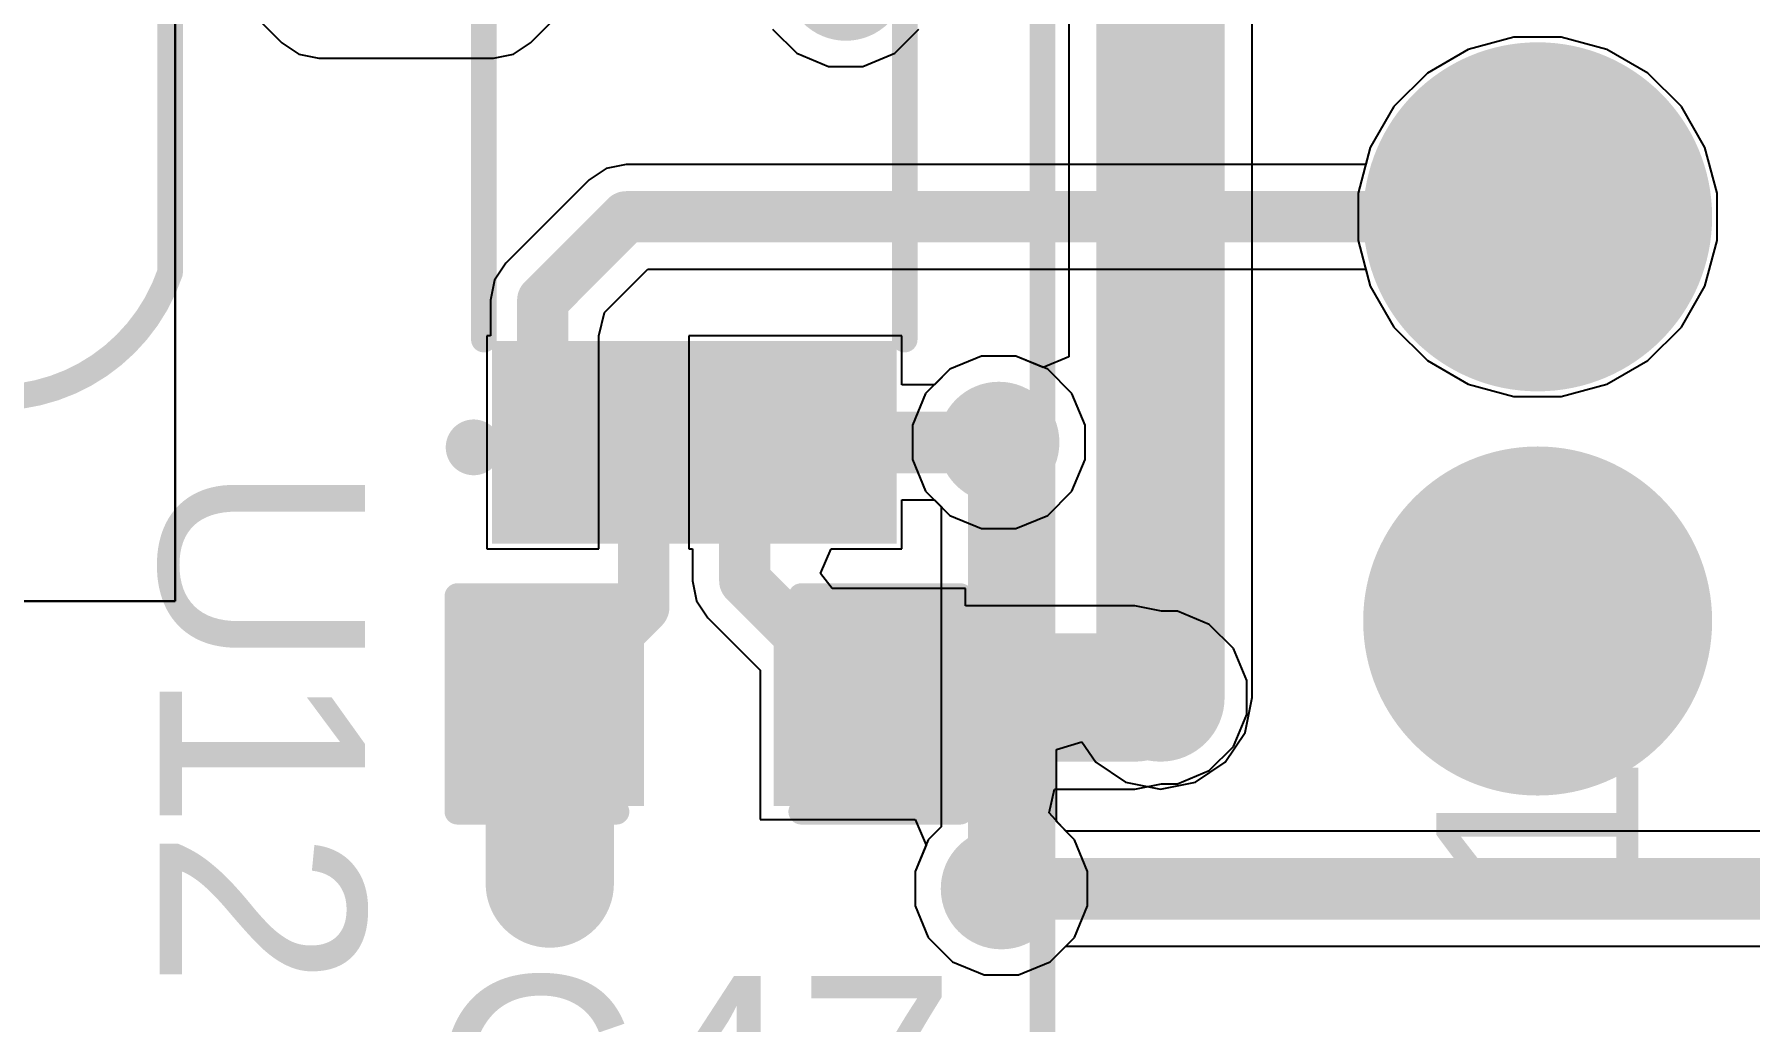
# Model space of a CAD drawing. Header units: millimetres. Extents: x -0.34 to 5.78, y -0.39 to 4.37.
# Drawn here: x 2.3206 to 2.6548, y 0.4451 to 0.6374 of the extents above; entities that cross this region are included whole.
import ezdxf

# ---------------------------------------------------------------- set-up
doc = ezdxf.new("R2010")
doc.units = ezdxf.units.MM
doc.header["$MEASUREMENT"] = 0
for name, color, linetype in [('BottomLayer', 5, 'Continuous'), ('BottomSolder', 6, 'Continuous'), ('MultiLayer', 9, 'Continuous'), ('PadHoleLayer', 156, 'Continuous'), ('TopLayer', 1, 'Continuous'), ('TopOverlay', 2, 'Continuous'), ('TopPaste', 8, 'Continuous'), ('TopSolder', 216, 'Continuous'), ('ViaHoleLayer', 16, 'Continuous')]:
    doc.layers.add(name, color=color, linetype=linetype)
doc.styles.add('Arial', font='', dxfattribs={"height": 0.2})
doc.styles.get('Arial').set_extended_font_data('Arial')

# ---------------------------------------------------------------- blocks, each defined once
blk = doc.blocks.new('TXB0102DCUT_6')
at = {"layer": 'TopLayer'}
for points in [[(-0.07677, 0.03543), (-0.04528, 0.03543), (-0.04528, 0.02362), (-0.07677, 0.02362)], [(0.04528, 0.03543), (0.07677, 0.03543), (0.07677, 0.02362), (0.04528, 0.02362)], [(-0.07677, 0.01575), (-0.04528, 0.01575), (-0.04528, 0.00394), (-0.07677, 0.00394)], [(0.04528, 0.01575), (0.07677, 0.01575), (0.07677, 0.00394), (0.04528, 0.00394)], [(-0.07677, -0.00394), (-0.04528, -0.00394), (-0.04528, -0.01575), (-0.07677, -0.01575)], [(0.04528, -0.00394), (0.07677, -0.00394), (0.07677, -0.01575), (0.04528, -0.01575)], [(-0.07677, -0.02362), (-0.04528, -0.02362), (-0.04528, -0.03543), (-0.07677, -0.03543)], [(0.04528, -0.02362), (0.07677, -0.02362), (0.07677, -0.03543), (0.04528, -0.03543)]]:
    blk.add_hatch(color=1, dxfattribs=at).paths.add_polyline_path(points)
at = {"layer": 'TopPaste'}
for points in [[(-0.07677, 0.03543), (-0.04528, 0.03543), (-0.04528, 0.02362), (-0.07677, 0.02362)], [(0.04528, 0.03543), (0.07677, 0.03543), (0.07677, 0.02362), (0.04528, 0.02362)], [(-0.07677, 0.01575), (-0.04528, 0.01575), (-0.04528, 0.00394), (-0.07677, 0.00394)], [(0.04528, 0.01575), (0.07677, 0.01575), (0.07677, 0.00394), (0.04528, 0.00394)], [(-0.07677, -0.00394), (-0.04528, -0.00394), (-0.04528, -0.01575), (-0.07677, -0.01575)], [(0.04528, -0.00394), (0.07677, -0.00394), (0.07677, -0.01575), (0.04528, -0.01575)], [(-0.07677, -0.02362), (-0.04528, -0.02362), (-0.04528, -0.03543), (-0.07677, -0.03543)], [(0.04528, -0.02362), (0.07677, -0.02362), (0.07677, -0.03543), (0.04528, -0.03543)]]:
    blk.add_hatch(color=8, dxfattribs=at).paths.add_polyline_path(points)
at = {"layer": 'TopSolder'}
for points in [[(-0.08077, 0.03943), (-0.04128, 0.03943), (-0.04128, 0.01962), (-0.08077, 0.01962)], [(0.04128, 0.03943), (0.08077, 0.03943), (0.08077, 0.01962), (0.04128, 0.01962)], [(-0.08077, 0.01975), (-0.04128, 0.01975), (-0.04128, -0.00006), (-0.08077, -0.00006)], [(0.04128, 0.01975), (0.08077, 0.01975), (0.08077, -0.00006), (0.04128, -0.00006)], [(-0.08077, 0.00006), (-0.04128, 0.00006), (-0.04128, -0.01975), (-0.08077, -0.01975)], [(0.04128, 0.00006), (0.08077, 0.00006), (0.08077, -0.01975), (0.04128, -0.01975)], [(-0.08077, -0.01962), (-0.04128, -0.01962), (-0.04128, -0.03943), (-0.08077, -0.03943)], [(0.04128, -0.01962), (0.08077, -0.01962), (0.08077, -0.03943), (0.04128, -0.03943)]]:
    blk.add_hatch(color=216, dxfattribs=at).paths.add_polyline_path(points)
at = {"layer": 'TopOverlay'}
for points, const_width in [([(-0.0605, 0.043, 1), (-0.0635, 0.043, 1)], 0.00787), ([(-0.06547, 0.043, 1), (-0.06153, 0.043, 1)], 0.00394), ([(-0.06247, 0.043, 1), (-0.05853, 0.043, 1)], 0.00394), ([(-0.04225, 0.041, 1), (-0.03975, 0.041, 1)], 0.0025), ([(0.03675, 0.041, 1), (0.03925, 0.041, 1)], 0.0025), ([(-0.04225, -0.041, 1), (-0.03975, -0.041, 1)], 0.0025), ([(0.03675, -0.041, 1), (0.03925, -0.041, 1)], 0.0025)]:
    blk.add_lwpolyline(points, format="xyb", close=True, dxfattribs=dict(at, const_width=const_width))
at = {"layer": 'TopOverlay', "const_width": 0.005}
for points in [[(-0.041, 0.041), (0.038, 0.041)], [(-0.041, -0.041), (0.038, -0.041)]]:
    blk.add_lwpolyline(points, dxfattribs=at)
blk = doc.blocks.new('REC16B25_201_C_21')
at = {"layer": 'BottomLayer'}
h = blk.add_hatch(color=5, dxfattribs=at)
edge = h.paths.add_edge_path()
edge.add_arc((-0.19685, 0.2185), 0.03, 0, 360)
h = blk.add_hatch(color=5, dxfattribs=at)
edge = h.paths.add_edge_path()
edge.add_arc((-0.11811, 0.2185), 0.03, 0, 360)
at = {"layer": 'BottomSolder'}
h = blk.add_hatch(color=6, dxfattribs=at)
edge = h.paths.add_edge_path()
edge.add_arc((-0.19685, 0.2185), 0.034, 0, 360)
h = blk.add_hatch(color=6, dxfattribs=at)
edge = h.paths.add_edge_path()
edge.add_arc((-0.11811, 0.2185), 0.034, 0, 360)
at = {"layer": 'MultiLayer'}
h = blk.add_hatch(color=9, dxfattribs=at)
edge = h.paths.add_edge_path()
edge.add_arc((-0.19685, 0.2185), 0.03, 0, 360)
h = blk.add_hatch(color=9, dxfattribs=at)
edge = h.paths.add_edge_path()
edge.add_arc((-0.11811, 0.2185), 0.03, 0, 360)
at = {"layer": 'PadHoleLayer'}
h = blk.add_hatch(color=156, dxfattribs=at)
edge = h.paths.add_edge_path()
edge.add_arc((-0.19685, 0.2185), 0.01614, 0, 360)
h = blk.add_hatch(color=156, dxfattribs=at)
edge = h.paths.add_edge_path()
edge.add_arc((-0.11811, 0.2185), 0.01614, 0, 360)
at = {"layer": 'TopLayer'}
h = blk.add_hatch(color=1, dxfattribs=at)
edge = h.paths.add_edge_path()
edge.add_arc((-0.19685, 0.2185), 0.03, 0, 360)
h = blk.add_hatch(color=1, dxfattribs=at)
edge = h.paths.add_edge_path()
edge.add_arc((-0.11811, 0.2185), 0.03, 0, 360)
at = {"layer": 'TopSolder'}
h = blk.add_hatch(color=216, dxfattribs=at)
edge = h.paths.add_edge_path()
edge.add_arc((-0.19685, 0.2185), 0.034, 0, 360)
h = blk.add_hatch(color=216, dxfattribs=at)
edge = h.paths.add_edge_path()
edge.add_arc((-0.11811, 0.2185), 0.034, 0, 360)
at = {"layer": 'TopOverlay', "const_width": 0.005}
blk.add_lwpolyline([(-0.31496, 0.31496), (0.31496, 0.31496)], dxfattribs=at)
at = {"layer": 'TopOverlay'}
blk.add_text('1', height=0.03937, dxfattribs=at).set_placement((-0.25213, 0.19887))
blk = doc.blocks.new('FXL0630_5R6_M_84')
at = {"layer": 'TopLayer'}
for points in [[(-0.16535, 0.0689), (-0.07283, 0.0689), (-0.07283, -0.0689), (-0.16535, -0.0689)], [(0.07283, 0.0689), (0.16535, 0.0689), (0.16535, -0.0689), (0.07283, -0.0689)]]:
    blk.add_hatch(color=1, dxfattribs=at).paths.add_polyline_path(points)
at = {"layer": 'TopPaste'}
for points in [[(-0.16535, 0.0689), (-0.07283, 0.0689), (-0.07283, -0.0689), (-0.16535, -0.0689)], [(0.07283, 0.0689), (0.16535, 0.0689), (0.16535, -0.0689), (0.07283, -0.0689)]]:
    blk.add_hatch(color=8, dxfattribs=at).paths.add_polyline_path(points)
at = {"layer": 'TopSolder'}
for points in [[(-0.16935, 0.0729), (-0.06883, 0.0729), (-0.06883, -0.0729), (-0.16935, -0.0729)], [(0.06883, 0.0729), (0.16935, 0.0729), (0.16935, -0.0729), (0.06883, -0.0729)]]:
    blk.add_hatch(color=216, dxfattribs=at).paths.add_polyline_path(points)
at = {"layer": 'TopOverlay', "const_width": 0.005}
for points in [[(-0.134, 0.103, -0.282302), (-0.11, 0.132)], [(0.11, 0.132, -0.282302), (0.134, 0.103)], [(-0.11, -0.132, -0.282302), (-0.134, -0.103)], [(0.134, -0.103, -0.282302), (0.11, -0.132)]]:
    blk.add_lwpolyline(points, format="xyb", dxfattribs=at)
for points in [[(-0.11, 0.132), (0.11, 0.132)], [(-0.134, 0.103), (-0.134, 0.079)], [(0.134, 0.103), (0.134, 0.079)], [(-0.151, 0.081), (-0.146, 0.076)], [(-0.151, 0.081), (-0.141, 0.081)], [(-0.141, 0.081), (-0.146, 0.076)], [(-0.134, -0.079), (-0.134, -0.103)], [(0.134, -0.079), (0.134, -0.103)], [(-0.11, -0.132), (0.11, -0.132)]]:
    blk.add_lwpolyline(points, dxfattribs=at)
at = {"layer": 'TopOverlay', "const_width": 0.0025}
for points in [[(-0.11125, 0.132, 1), (-0.10875, 0.132, 1)], [(-0.11125, 0.132, 1), (-0.10875, 0.132, 1)], [(0.10875, 0.132, 1), (0.11125, 0.132, 1)], [(0.10875, 0.132, 1), (0.11125, 0.132, 1)], [(-0.13525, 0.103, 1), (-0.13275, 0.103, 1)], [(-0.13525, 0.103, 1), (-0.13275, 0.103, 1)], [(0.13275, 0.103, 1), (0.13525, 0.103, 1)], [(0.13275, 0.103, 1), (0.13525, 0.103, 1)], [(-0.15225, 0.081, 1), (-0.14975, 0.081, 1)], [(-0.15225, 0.081, 1), (-0.14975, 0.081, 1)], [(-0.14225, 0.081, 1), (-0.13975, 0.081, 1)], [(-0.14225, 0.081, 1), (-0.13975, 0.081, 1)], [(-0.13525, 0.079, 1), (-0.13275, 0.079, 1)], [(0.13275, 0.079, 1), (0.13525, 0.079, 1)], [(-0.14725, 0.076, 1), (-0.14475, 0.076, 1)], [(-0.14725, 0.076, 1), (-0.14475, 0.076, 1)], [(-0.13525, -0.079, 1), (-0.13275, -0.079, 1)], [(0.13275, -0.079, 1), (0.13525, -0.079, 1)], [(-0.13525, -0.103, 1), (-0.13275, -0.103, 1)], [(-0.13525, -0.103, 1), (-0.13275, -0.103, 1)], [(0.13275, -0.103, 1), (0.13525, -0.103, 1)], [(0.13275, -0.103, 1), (0.13525, -0.103, 1)], [(-0.11125, -0.132, 1), (-0.10875, -0.132, 1)], [(-0.11125, -0.132, 1), (-0.10875, -0.132, 1)], [(0.10875, -0.132, 1), (0.11125, -0.132, 1)], [(0.10875, -0.132, 1), (0.11125, -0.132, 1)]]:
    blk.add_lwpolyline(points, format="xyb", close=True, dxfattribs=at)
blk = doc.blocks.new('C___0603_103')
at = {"layer": 'TopLayer'}
for points in [[(-0.015, 0.0175), (-0.015, -0.0175), (-0.045, -0.0175), (-0.045, 0.0175)], [(0.045, 0.0175), (0.045, -0.0175), (0.015, -0.0175), (0.015, 0.0175)]]:
    blk.add_hatch(color=1, dxfattribs=at).paths.add_polyline_path(points)
at = {"layer": 'TopPaste'}
for points in [[(-0.015, 0.0175), (-0.015, -0.0175), (-0.045, -0.0175), (-0.045, 0.0175)], [(0.045, 0.0175), (0.045, -0.0175), (0.015, -0.0175), (0.015, 0.0175)]]:
    blk.add_hatch(color=8, dxfattribs=at).paths.add_polyline_path(points)
at = {"layer": 'TopSolder'}
for points in [[(-0.01264, 0.01986), (-0.01264, -0.01986), (-0.04736, -0.01986), (-0.04736, 0.01986)], [(0.04736, 0.01986), (0.04736, -0.01986), (0.01264, -0.01986), (0.01264, 0.01986)]]:
    blk.add_hatch(color=216, dxfattribs=at).paths.add_polyline_path(points)
at = {"layer": 'TopOverlay', "const_width": 0.005}
for points in [[(-0.049, 0.021), (-0.049, -0.021)], [(-0.018, 0.021), (-0.049, 0.021)], [(0.049, 0.021), (0.018, 0.021)], [(0.049, 0.021), (0.049, -0.021)], [(-0.018, -0.021), (-0.049, -0.021)], [(0.049, -0.021), (0.018, -0.021)]]:
    blk.add_lwpolyline(points, dxfattribs=at)
at = {"layer": 'TopOverlay', "const_width": 0.0025}
for points in [[(-0.05025, 0.021, 1), (-0.04775, 0.021, 1)], [(-0.05025, 0.021, 1), (-0.04775, 0.021, 1)], [(-0.01925, 0.021, 1), (-0.01675, 0.021, 1)], [(0.01675, 0.021, 1), (0.01925, 0.021, 1)], [(0.04775, 0.021, 1), (0.05025, 0.021, 1)], [(0.04775, 0.021, 1), (0.05025, 0.021, 1)], [(-0.05025, -0.021, 1), (-0.04775, -0.021, 1)], [(-0.05025, -0.021, 1), (-0.04775, -0.021, 1)], [(-0.01925, -0.021, 1), (-0.01675, -0.021, 1)], [(0.01675, -0.021, 1), (0.01925, -0.021, 1)], [(0.04775, -0.021, 1), (0.05025, -0.021, 1)], [(0.04775, -0.021, 1), (0.05025, -0.021, 1)]]:
    blk.add_lwpolyline(points, format="xyb", close=True, dxfattribs=at)

msp = doc.modelspace()

# ---------------------------------------------------------------- hatches: boundary and pattern name
at = {"layer": 'BottomLayer'}
h = msp.add_hatch(color=5, dxfattribs=at)
edge = h.paths.add_edge_path()
edge.add_arc((2.47869, 0.648), 0.01181, 0, 360)
h = msp.add_hatch(color=5, dxfattribs=at)
edge = h.paths.add_edge_path()
edge.add_arc((2.5085, 0.55795), 0.01181, 0, 360)
h = msp.add_hatch(color=5, dxfattribs=at)
edge = h.paths.add_edge_path()
edge.add_arc((2.54, 0.50825), 0.01181, 0, 360)
h = msp.add_hatch(color=5, dxfattribs=at)
edge = h.paths.add_edge_path()
edge.add_arc((2.421, 0.472), 0.01181, 0, 360)
h = msp.add_hatch(color=5, dxfattribs=at)
edge = h.paths.add_edge_path()
edge.add_arc((2.509, 0.471), 0.01181, 0, 360)
at = {"layer": 'BottomSolder'}
h = msp.add_hatch(color=6, dxfattribs=at)
edge = h.paths.add_edge_path()
edge.add_arc((2.5085, 0.55795), 0.00991, 0, 360)
h = msp.add_hatch(color=6, dxfattribs=at)
edge = h.paths.add_edge_path()
edge.add_arc((2.54, 0.50825), 0.00991, 0, 360)
h = msp.add_hatch(color=6, dxfattribs=at)
edge = h.paths.add_edge_path()
edge.add_arc((2.421, 0.472), 0.00991, 0, 360)
h = msp.add_hatch(color=6, dxfattribs=at)
edge = h.paths.add_edge_path()
edge.add_arc((2.509, 0.471), 0.00991, 0, 360)
at = {"layer": 'TopLayer'}
h = msp.add_hatch(color=1, dxfattribs=at)
edge = h.paths.add_edge_path()
edge.add_arc((2.47869, 0.648), 0.01181, 0, 360)
h = msp.add_hatch(color=1, dxfattribs=at)
edge = h.paths.add_edge_path()
edge.add_arc((2.5085, 0.55795), 0.01181, 0, 360)
h = msp.add_hatch(color=1, dxfattribs=at)
edge = h.paths.add_edge_path()
edge.add_arc((2.54, 0.50825), 0.01181, 0, 360)
h = msp.add_hatch(color=1, dxfattribs=at)
edge = h.paths.add_edge_path()
edge.add_arc((2.421, 0.472), 0.01181, 0, 360)
h = msp.add_hatch(color=1, dxfattribs=at)
edge = h.paths.add_edge_path()
edge.add_arc((2.509, 0.471), 0.01181, 0, 360)
at = {"layer": 'TopSolder'}
h = msp.add_hatch(color=216, dxfattribs=at)
edge = h.paths.add_edge_path()
edge.add_arc((2.5085, 0.55795), 0.00991, 0, 360)
h = msp.add_hatch(color=216, dxfattribs=at)
edge = h.paths.add_edge_path()
edge.add_arc((2.54, 0.50825), 0.00991, 0, 360)
h = msp.add_hatch(color=216, dxfattribs=at)
edge = h.paths.add_edge_path()
edge.add_arc((2.421, 0.472), 0.00991, 0, 360)
h = msp.add_hatch(color=216, dxfattribs=at)
edge = h.paths.add_edge_path()
edge.add_arc((2.509, 0.471), 0.00991, 0, 360)
at = {"layer": 'ViaHoleLayer'}
h = msp.add_hatch(color=16, dxfattribs=at)
edge = h.paths.add_edge_path()
edge.add_arc((2.5085, 0.55795), 0.00591, 0, 360)
h = msp.add_hatch(color=16, dxfattribs=at)
edge = h.paths.add_edge_path()
edge.add_arc((2.54, 0.50825), 0.00591, 0, 360)
h = msp.add_hatch(color=16, dxfattribs=at)
edge = h.paths.add_edge_path()
edge.add_arc((2.421, 0.472), 0.00591, 0, 360)
h = msp.add_hatch(color=16, dxfattribs=at)
edge = h.paths.add_edge_path()
edge.add_arc((2.509, 0.471), 0.00591, 0, 360)

# ---------------------------------------------------------------- linework, layer by layer
at = {"layer": 'BottomLayer'}
for p, q in [((2.52216, 0.79225), (2.52216, 0.5746)), ((2.55784, 0.50825), (2.55784, 0.79225)), ((2.46443, 0.63848), (2.46916, 0.63375)), ((2.48821, 0.63375), (2.49294, 0.63848)), ((2.60889, 0.63689), (2.59999, 0.6345)), ((2.6181, 0.63689), (2.60889, 0.63689)), ((2.62701, 0.6345), (2.6181, 0.63689)), ((2.46916, 0.63375), (2.47534, 0.63119)), ((2.48203, 0.63119), (2.48821, 0.63375)), ((2.59999, 0.6345), (2.59201, 0.6299)), ((2.63499, 0.6299), (2.62701, 0.6345)), ((2.47534, 0.63119), (2.48203, 0.63119)), ((2.59201, 0.6299), (2.58549, 0.62338)), ((2.6415, 0.62338), (2.63499, 0.6299)), ((2.58549, 0.62338), (2.58088, 0.6154)), ((2.64611, 0.6154), (2.6415, 0.62338)), ((2.58088, 0.6154), (2.5785, 0.6065)), ((2.6485, 0.6065), (2.64611, 0.6154)), ((2.5785, 0.6065), (2.5785, 0.59728)), ((2.6485, 0.59728), (2.6485, 0.6065)), ((2.5785, 0.59728), (2.58088, 0.58838)), ((2.64611, 0.58838), (2.6485, 0.59728)), ((2.58088, 0.58838), (2.58549, 0.5804)), ((2.6415, 0.5804), (2.64611, 0.58838)), ((2.58549, 0.5804), (2.59201, 0.57388)), ((2.63499, 0.57388), (2.6415, 0.5804)), ((2.49897, 0.5722), (2.49424, 0.56748)), ((2.50515, 0.57476), (2.49897, 0.5722)), ((2.51184, 0.57476), (2.50515, 0.57476)), ((2.51716, 0.57256), (2.51184, 0.57476)), ((2.52216, 0.5746), (2.51716, 0.57256)), ((2.59201, 0.57388), (2.59999, 0.56927)), ((2.62701, 0.56927), (2.63499, 0.57388)), ((2.59999, 0.56927), (2.60889, 0.56689)), ((2.6181, 0.56689), (2.62701, 0.56927)), ((2.49424, 0.56748), (2.49168, 0.5613)), ((2.60889, 0.56689), (2.6181, 0.56689)), ((2.49168, 0.5613), (2.49168, 0.55461)), ((2.49168, 0.55461), (2.49424, 0.54843)), ((2.49424, 0.54843), (2.49728, 0.54539)), ((2.49728, 0.54539), (2.49728, 0.48305)), ((2.55648, 0.50142), (2.55784, 0.50825)), ((2.55262, 0.49563), (2.55648, 0.50142)), ((2.51971, 0.49811), (2.52471, 0.49963)), ((2.51971, 0.48406), (2.51971, 0.49811)), ((2.52471, 0.49963), (2.52738, 0.49563)), ((2.52738, 0.49563), (2.53317, 0.49177)), ((2.54683, 0.49177), (2.55262, 0.49563)), ((2.53317, 0.49177), (2.54, 0.49041)), ((2.54, 0.49041), (2.54683, 0.49177)), ((2.49728, 0.48305), (2.49475, 0.48052)), ((2.52325, 0.48052), (2.51971, 0.48406)), ((2.49475, 0.48052), (2.49219, 0.47434)), ((2.52581, 0.47434), (2.52325, 0.48052)), ((2.49219, 0.47434), (2.49219, 0.46766)), ((2.52581, 0.46766), (2.52581, 0.47434)), ((2.49219, 0.46766), (2.49475, 0.46148)), ((2.52325, 0.46148), (2.52581, 0.46766)), ((2.49475, 0.46148), (2.49948, 0.45675)), ((2.51852, 0.45675), (2.52325, 0.46148)), ((2.49948, 0.45675), (2.50566, 0.45419)), ((2.51234, 0.45419), (2.51852, 0.45675)), ((2.50566, 0.45419), (2.51234, 0.45419))]:
    msp.add_line(p, q, dxfattribs=at)
for points, const_width in [([(2.54, 0.50825), (2.54, 0.79225)], 0.025), ([(2.5085, 0.471), (2.5085, 0.55795)], 0.012)]:
    msp.add_lwpolyline(points, dxfattribs=dict(at, const_width=const_width))
for points, const_width in [([(2.5055, 0.55795, 1), (2.5115, 0.55795, 1)], 0.006), ([(2.53375, 0.50825, 1), (2.54625, 0.50825, 1)], 0.0125), ([(2.5055, 0.471, 1), (2.5115, 0.471, 1)], 0.006)]:
    msp.add_lwpolyline(points, format="xyb", close=True, dxfattribs=dict(at, const_width=const_width))
at = {"layer": 'TopLayer'}
for p, q in [((2.348, 0.86875), (2.348, 0.527)), ((2.348, 0.527), (2.348, 0.65164)), ((2.35479, 0.64979), (2.36879, 0.63579)), ((2.41721, 0.63579), (2.42684, 0.64542)), ((2.46443, 0.63848), (2.46916, 0.63375)), ((2.48821, 0.63375), (2.49294, 0.63848)), ((2.36879, 0.63579), (2.3721, 0.63358)), ((2.4139, 0.63358), (2.41721, 0.63579)), ((2.60889, 0.63689), (2.59999, 0.6345)), ((2.6181, 0.63689), (2.60889, 0.63689)), ((2.62701, 0.6345), (2.6181, 0.63689)), ((2.3721, 0.63358), (2.376, 0.6328)), ((2.376, 0.6328), (2.41, 0.6328)), ((2.41, 0.6328), (2.4139, 0.63358)), ((2.46916, 0.63375), (2.47534, 0.63119)), ((2.48203, 0.63119), (2.48821, 0.63375)), ((2.59999, 0.6345), (2.59201, 0.6299)), ((2.63499, 0.6299), (2.62701, 0.6345)), ((2.47534, 0.63119), (2.48203, 0.63119)), ((2.59201, 0.6299), (2.58549, 0.62338)), ((2.6415, 0.62338), (2.63499, 0.6299)), ((2.58549, 0.62338), (2.58088, 0.6154)), ((2.64611, 0.6154), (2.6415, 0.62338)), ((2.58088, 0.6154), (2.57999, 0.61209)), ((2.6485, 0.6065), (2.64611, 0.6154)), ((2.43589, 0.61209), (2.43199, 0.61131)), ((2.57999, 0.61209), (2.43589, 0.61209)), ((2.42868, 0.6091), (2.41242, 0.59284)), ((2.43199, 0.61131), (2.42868, 0.6091)), ((2.6485, 0.59728), (2.6485, 0.6065)), ((2.64611, 0.58838), (2.6485, 0.59728)), ((2.41242, 0.59284), (2.41021, 0.58953)), ((2.43166, 0.58324), (2.44011, 0.59169)), ((2.44011, 0.59169), (2.57999, 0.59169)), ((2.57999, 0.59169), (2.58088, 0.58838)), ((2.41021, 0.58953), (2.40943, 0.58563)), ((2.58088, 0.58838), (2.58549, 0.5804)), ((2.6415, 0.5804), (2.64611, 0.58838)), ((2.40943, 0.58563), (2.40943, 0.5787)), ((2.43054, 0.5787), (2.43166, 0.58324)), ((2.40943, 0.5787), (2.40872, 0.5787)), ((2.40872, 0.5787), (2.40872, 0.5372)), ((2.43054, 0.5372), (2.43054, 0.5787)), ((2.43054, 0.5787), (2.43054, 0.5787)), ((2.43054, 0.5787), (2.43054, 0.5787)), ((2.43054, 0.5787), (2.43054, 0.5787)), ((2.48959, 0.5787), (2.44809, 0.5787)), ((2.44809, 0.5787), (2.44809, 0.5372)), ((2.48959, 0.56917), (2.48959, 0.5787)), ((2.58549, 0.5804), (2.59201, 0.57388)), ((2.63499, 0.57388), (2.6415, 0.5804)), ((2.49897, 0.5722), (2.49594, 0.56917)), ((2.50515, 0.57476), (2.49897, 0.5722)), ((2.51184, 0.57476), (2.50515, 0.57476)), ((2.51802, 0.5722), (2.51184, 0.57476)), ((2.52275, 0.56748), (2.51802, 0.5722)), ((2.59201, 0.57388), (2.59999, 0.56927)), ((2.62701, 0.56927), (2.63499, 0.57388)), ((2.49594, 0.56917), (2.48959, 0.56917)), ((2.59999, 0.56927), (2.60889, 0.56689)), ((2.6181, 0.56689), (2.62701, 0.56927)), ((2.52531, 0.5613), (2.52275, 0.56748)), ((2.60889, 0.56689), (2.6181, 0.56689)), ((2.52531, 0.55461), (2.52531, 0.5613)), ((2.52275, 0.54843), (2.52531, 0.55461)), ((2.51802, 0.5437), (2.52275, 0.54843)), ((2.48959, 0.5372), (2.48959, 0.54674)), ((2.48959, 0.54674), (2.49594, 0.54674)), ((2.49594, 0.54674), (2.49897, 0.5437)), ((2.49897, 0.5437), (2.50515, 0.54114)), ((2.51184, 0.54114), (2.51802, 0.5437)), ((2.50515, 0.54114), (2.51184, 0.54114)), ((2.40872, 0.5372), (2.43054, 0.5372)), ((2.44809, 0.5372), (2.4488, 0.5372)), ((2.4488, 0.5372), (2.4488, 0.531)), ((2.47374, 0.53243), (2.47586, 0.5372)), ((2.47586, 0.5372), (2.48959, 0.5372)), ((2.47604, 0.5295), (2.47374, 0.53243)), ((2.4488, 0.531), (2.44958, 0.5271)), ((2.502, 0.5295), (2.47604, 0.5295)), ((2.502, 0.52609), (2.502, 0.5295)), ((2.348, 0.527), (2.082, 0.527)), ((2.29641, 0.527), (2.348, 0.527)), ((2.44958, 0.5271), (2.45179, 0.52379)), ((2.535, 0.52609), (2.502, 0.52609)), ((2.54019, 0.52506), (2.535, 0.52609)), ((2.54334, 0.52506), (2.54019, 0.52506)), ((2.54952, 0.5225), (2.54334, 0.52506)), ((2.45179, 0.52379), (2.462, 0.51358)), ((2.55425, 0.51777), (2.54952, 0.5225)), ((2.55681, 0.51159), (2.55425, 0.51777)), ((2.462, 0.51358), (2.462, 0.4845)), ((2.55681, 0.50491), (2.55681, 0.51159)), ((2.55425, 0.49873), (2.55681, 0.50491)), ((2.54952, 0.494), (2.55425, 0.49873)), ((2.535, 0.49041), (2.54019, 0.49144)), ((2.54019, 0.49144), (2.54334, 0.49144)), ((2.54334, 0.49144), (2.54952, 0.494)), ((2.51831, 0.48575), (2.51936, 0.49041)), ((2.51936, 0.49041), (2.535, 0.49041)), ((2.52157, 0.48222), (2.51831, 0.48575)), ((2.462, 0.4845), (2.49219, 0.4845)), ((2.49219, 0.4845), (2.49432, 0.4795)), ((4.00135, 0.48222), (2.52157, 0.48222)), ((2.49432, 0.4795), (2.49219, 0.47434)), ((2.49219, 0.47434), (2.49219, 0.46766)), ((2.49219, 0.46766), (2.49475, 0.46148)), ((2.49475, 0.46148), (2.49948, 0.45675)), ((2.51852, 0.45675), (2.52156, 0.45978)), ((2.52156, 0.45978), (4.006, 0.45978)), ((2.49948, 0.45675), (2.50566, 0.45419)), ((2.51234, 0.45419), (2.51852, 0.45675)), ((2.50566, 0.45419), (2.51234, 0.45419))]:
    msp.add_line(p, q, dxfattribs=at)
for points, const_width in [([(2.41963, 0.58563), (2.43589, 0.60189)], 0.01), ([(2.43589, 0.60189), (2.6135, 0.60189)], 0.01), ([(2.41963, 0.55795), (2.41963, 0.58563)], 0.01), ([(2.43931, 0.52581), (2.43931, 0.55795)], 0.01), ([(2.459, 0.531), (2.459, 0.55795)], 0.01), ([(2.47869, 0.55795), (2.5085, 0.55795)], 0.012), ([(2.459, 0.531), (2.4705, 0.5195)], 0.01), ([(2.423, 0.5095), (2.43931, 0.52581)], 0.01), ([(2.4705, 0.5195), (2.473, 0.5195)], 0.01), ([(2.473, 0.5195), (2.483, 0.5095)], 0.01), ([(2.421, 0.506), (2.422, 0.507)], 0.025), ([(2.421, 0.472), (2.421, 0.506)], 0.025), ([(2.483, 0.50825), (2.535, 0.50825)], 0.025), ([(2.483, 0.50825), (2.483, 0.5095)], 0.01), ([(2.483, 0.507), (2.483, 0.50825)], 0.01), ([(2.509, 0.471), (4.006, 0.471)], 0.012)]:
    msp.add_lwpolyline(points, dxfattribs=dict(at, const_width=const_width))
for points, const_width in [([(2.43339, 0.60189, 1), (2.43839, 0.60189, 1)], 0.005), ([(2.43339, 0.60189, 1), (2.43839, 0.60189, 1)], 0.005), ([(2.611, 0.60189, 1), (2.616, 0.60189, 1)], 0.005), ([(2.41713, 0.58563, 1), (2.42213, 0.58563, 1)], 0.005), ([(2.41713, 0.58563, 1), (2.42213, 0.58563, 1)], 0.005), ([(2.41713, 0.55795, 1), (2.42213, 0.55795, 1)], 0.005), ([(2.43681, 0.55795, 1), (2.44181, 0.55795, 1)], 0.005), ([(2.4565, 0.55795, 1), (2.4615, 0.55795, 1)], 0.005), ([(2.47568, 0.55795, 1), (2.48169, 0.55795, 1)], 0.006), ([(2.5055, 0.55795, 1), (2.5115, 0.55795, 1)], 0.006), ([(2.4565, 0.531, 1), (2.4615, 0.531, 1)], 0.005), ([(2.4565, 0.531, 1), (2.4615, 0.531, 1)], 0.005), ([(2.43681, 0.52581, 1), (2.44181, 0.52581, 1)], 0.005), ([(2.43681, 0.52581, 1), (2.44181, 0.52581, 1)], 0.005), ([(2.468, 0.5195, 1), (2.473, 0.5195, 1)], 0.005), ([(2.468, 0.5195, 1), (2.473, 0.5195, 1)], 0.005), ([(2.4705, 0.5195, 1), (2.4755, 0.5195, 1)], 0.005), ([(2.4705, 0.5195, 1), (2.4755, 0.5195, 1)], 0.005), ([(2.41475, 0.506, 1), (2.42725, 0.506, 1)], 0.0125), ([(2.41475, 0.506, 1), (2.42725, 0.506, 1)], 0.0125), ([(2.41575, 0.507, 1), (2.42825, 0.507, 1)], 0.0125), ([(2.47675, 0.50825, 1), (2.48925, 0.50825, 1)], 0.0125), ([(2.52875, 0.50825, 1), (2.54125, 0.50825, 1)], 0.0125), ([(2.4205, 0.5095, 1), (2.4255, 0.5095, 1)], 0.005), ([(2.4805, 0.5095, 1), (2.4855, 0.5095, 1)], 0.005), ([(2.4805, 0.5095, 1), (2.4855, 0.5095, 1)], 0.005), ([(2.4805, 0.50825, 1), (2.4855, 0.50825, 1)], 0.005), ([(2.4805, 0.50825, 1), (2.4855, 0.50825, 1)], 0.005), ([(2.4805, 0.507, 1), (2.4855, 0.507, 1)], 0.005), ([(2.41475, 0.472, 1), (2.42725, 0.472, 1)], 0.0125), ([(2.506, 0.471, 1), (2.512, 0.471, 1)], 0.006)]:
    msp.add_lwpolyline(points, format="xyb", close=True, dxfattribs=dict(at, const_width=const_width))

# ---------------------------------------------------------------- block references
for name, p, rotation in [('REC16B25_201_C_21', (2.832, 0.72), 90), ('FXL0630_5R6_M_84', (2.215, 0.701), 90), ('TXB0102DCUT_6', (2.44916, 0.61898), 90), ('C___0603_103', (2.452, 0.507), 180)]:
    msp.add_blockref(name, p, dxfattribs=dict(rotation=rotation))

# ---------------------------------------------------------------- texts
at = {"layer": 'TopOverlay', "style": 'Arial'}
msp.add_text('U12', height=0.04, rotation=270, dxfattribs=at).set_placement((2.34501, 0.55398))
msp.add_text('C47', height=0.04, dxfattribs=at).set_placement((2.39768, 0.41401))

doc.saveas('drawing.dxf')
